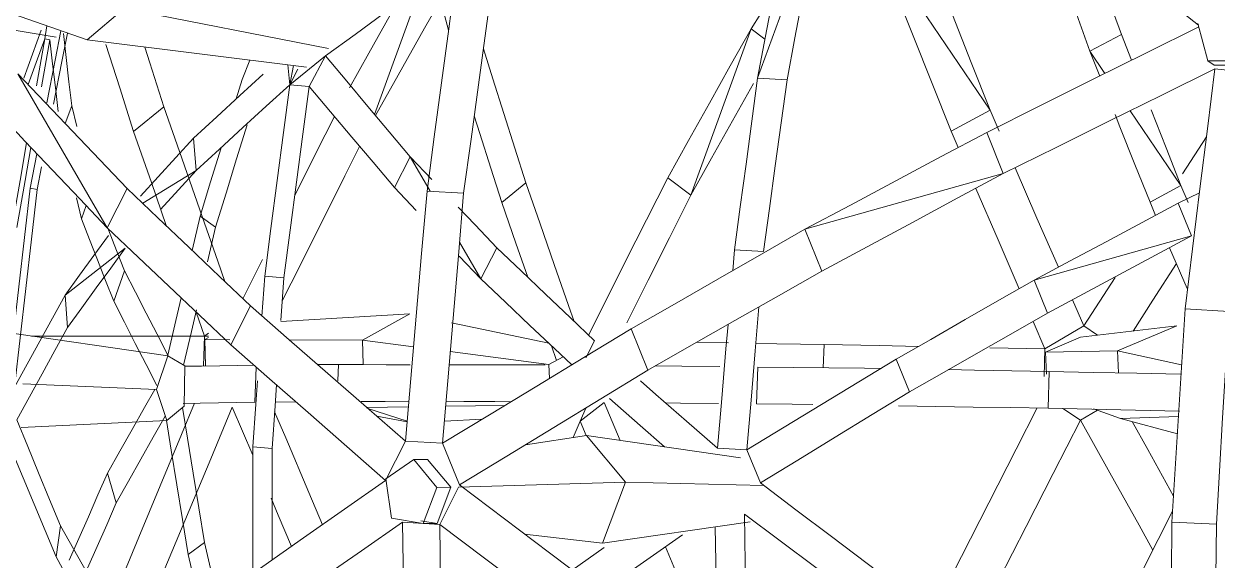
# Model space of a CAD drawing. Header units: inches. Extents: x -1427 to 2274, y -2183 to 260.
# Drawn here: x 160.357 to 164.472, y -1821.484 to -1819.633 of the extents above; entities that cross this region are included whole.
import ezdxf

# ---------------------------------------------------------------- set-up
doc = ezdxf.new("R2010")
doc.units = ezdxf.units.IN
doc.header["$MEASUREMENT"] = 0
doc.layers.add('E-LITE-EQPM', color=33, linetype='Continuous', lineweight=9)
doc.layers.add('G-IMPT', color=8, linetype='Continuous', lineweight=9)

# ---------------------------------------------------------------- blocks, each defined once
blk = doc.blocks.new('Raimond Sphere Small - Moooi_Raimond_43-V5-Reflected Ceiling Plan')
at = {"layer": 'G-IMPT'}
for p, q in [((-4.5089, 0.2541), (-4.6193, 0.3317)), ((-4.2982, 0.252), (-4.2573, 0.3486)), ((-6.3838, 0.1796), (-6.3993, 0.2865)), ((-5.888, 0.2368), (-5.9441, 0.2776)), ((-4.7837, 0.2073), (-4.5154, 0.2394)), ((-4.5154, 0.2394), (-4.4356, 0.0287)), ((-4.0064, 0.1654), (-4.5154, 0.2394)), ((-5.2427, 0.1531), (-5.1335, 0.1715)), ((-5.0766, 0.1743), (-5.2048, 0.1664)), ((-5.1417, 0.1618), (-5.0856, 0.1713)), ((-5.0862, 0.0464), (-5.1335, 0.1715)), ((-5.1335, 0.1715), (-5.0856, 0.1713)), ((-5.0382, 0.0461), (-5.0856, 0.1713)), ((-5.0766, 0.1743), (-5.0114, 0.0453)), ((-2.3982, 0.1735), (-2.5515, 0.1665)), ((-5.2628, 0.0165), (-5.2427, 0.1531)), ((-6.2218, -0.0027), (-6.1917, 0.1)), ((-5.166, -0.0495), (-5.0862, 0.0464)), ((-5.0382, 0.0461), (-5.1181, -0.0497)), ((-5.0382, 0.0461), (-5.0862, 0.0464)), ((-4.4356, 0.0287), (-5.0114, 0.0453)), ((-5.1948, -0.1136), (-5.2639, 0.0226)), ((-5.166, -0.0495), (-5.2628, 0.0165)), ((-5.0077, 0.038), (-5.0667, -0.1059)), ((-4.5701, -0.1327), (-4.4356, 0.0287)), ((-3.959, 0.0402), (-4.4356, 0.0287)), ((-3.9707, 0.0306), (-4.0174, -0.0835)), ((-5.7213, -0.0654), (-5.7916, -0.2305)), ((-5.1181, -0.0497), (-5.166, -0.0495)), ((-4.0388, -0.0556), (-4.5701, -0.1327)), ((-5.6545, -0.0876), (-5.7214, -0.0934)), ((-5.0667, -0.1059), (-5.1948, -0.1136)), ((-4.5701, -0.1327), (-4.7807, -0.1008)), ((-4.5093, -0.247), (-4.4538, -0.1158)), ((-4.0174, -0.0835), (-4.119, -0.0896)), ((-6.0178, -0.184), (-6.5197, -0.1604)), ((-4.5921, -0.1822), (-4.6157, -0.1258)), ((-4.571, -0.1327), (-4.5921, -0.1822)), ((-2.5327, -0.1384), (-2.7286, -0.1917)), ((-6.0178, -0.184), (-6.0529, -0.2914)), ((-6.0178, -0.184), (-5.9577, -0.2342)), ((-5.1889, -0.1823), (-5.3276, -0.2268)), ((-5.2937, -0.1998), (-5.1891, -0.1798)), ((-4.9297, -0.1891), (-5.0603, -0.182)), ((-4.5709, -0.2291), (-4.5921, -0.1822)), ((-4.5093, -0.247), (-4.5921, -0.1822)), ((-2.9281, -0.226), (-2.8668, -0.1852)), ((-2.8082, -0.2202), (-2.8668, -0.1852)), ((-2.8224, -0.2252), (-2.7286, -0.1917)), ((-2.529, -0.1987), (-2.7286, -0.1917)), ((-5.9577, -0.2342), (-5.9555, -0.3727)), ((-5.1846, -0.2319), (-5.3284, -0.2297)), ((-4.8511, -0.2368), (-5.0559, -0.2338)), ((-3.9796, -0.3689), (-3.984, -0.2424)), ((-2.9745, -0.3536), (-2.9789, -0.2271)), ((-5.7096, -0.3688), (-5.7139, -0.2477)), ((-5.5729, -0.2488), (-5.643, -0.2483)), ((-3.456, -0.284), (-3.5021, -0.3963)), ((-6.0529, -0.2914), (-6.5145, -0.3114)), ((-6.0529, -0.2914), (-6.0144, -0.408)), ((-5.4258, -0.3778), (-5.4278, -0.3213)), ((-4.6984, -0.3295), (-4.6998, -0.3773)), ((-4.3586, -0.3588), (-4.4167, -0.5005)), ((-3.7512, -0.4466), (-3.7541, -0.3663)), ((-2.9894, -0.4321), (-2.9927, -0.3366)), ((-2.9845, -0.3443), (-2.988, -0.4205)), ((-2.7359, -0.349), (-2.7394, -0.4248)), ((-6.0144, -0.408), (-6.8151, -0.5235)), ((-6.0144, -0.408), (-5.9555, -0.3727)), ((-5.8876, -0.4752), (-5.8911, -0.3727)), ((-5.8838, -0.3728), (-5.8864, -0.4636)), ((-5.4967, -0.3773), (-5.4258, -0.3778)), ((-5.3405, -0.3775), (-5.3429, -0.4623)), ((-4.6998, -0.3773), (-5.0401, -0.4223)), ((-4.6998, -0.3773), (-4.6509, -0.4044)), ((-4.6736, -0.3918), (-4.6911, -0.4425)), ((-4.5427, -0.4592), (-4.5725, -0.4005)), ((-2.5181, -0.3765), (-2.7394, -0.4248)), ((-5.7292, -0.5798), (-5.7972, -0.4457)), ((-5.1667, -0.439), (-5.3429, -0.4623)), ((-4.7005, -0.4514), (-5.0363, -0.5222)), ((-3.1798, -0.4357), (-2.9894, -0.4321)), ((-2.9894, -0.4321), (-3.0301, -0.5265)), ((-2.9894, -0.4321), (-2.8554, -0.511)), ((-2.8665, -0.4719), (-2.988, -0.4205)), ((-2.988, -0.4205), (-2.7394, -0.4248)), ((-2.7394, -0.4248), (-2.5348, -0.5113)), ((-6.4846, -0.4759), (-6.4265, -0.4756)), ((-5.8876, -0.4752), (-5.9165, -0.5588)), ((-5.8738, -0.4751), (-5.8876, -0.4752)), ((-5.8876, -0.4752), (-5.8738, -0.4856)), ((-5.8864, -0.4636), (-5.8001, -0.4634)), ((-5.8738, -0.4706), (-5.8864, -0.4636)), ((-5.5956, -0.4629), (-5.3429, -0.4623)), ((-5.3429, -0.4623), (-5.18, -0.5525)), ((-4.19, -0.4548), (-4.0812, -0.4528)), ((-2.5348, -0.5113), (-2.8665, -0.4719)), ((-2.8554, -0.511), (-2.8077, -0.4789)), ((-6.3599, -0.5054), (-6.3677, -0.6169)), ((-5.18, -0.5525), (-5.6246, -0.5268)), ((-5.624, -0.5295), (-5.6139, -0.6768)), ((-2.8944, -0.6011), (-2.8554, -0.511)), ((-2.8554, -0.511), (-2.7474, -0.6777)), ((-5.6799, -0.6825), (-5.6896, -0.5452)), ((-2.9804, -0.5548), (-3.0268, -0.6691)), ((-2.3555, -0.5604), (-2.5061, -0.5702)), ((-6.1612, -0.7791), (-6.3677, -0.6169)), ((-6.1632, -0.7006), (-6.2007, -0.5963)), ((-5.7556, -0.605), (-5.6878, -0.74)), ((-2.4988, -0.6399), (-2.5597, -0.781)), ((-5.6139, -0.6768), (-5.6799, -0.6825)), ((-5.009, -0.752), (-4.9344, -0.6732)), ((-5.0082, -0.8006), (-4.9344, -0.6732)), ((-4.8796, -0.7811), (-4.9344, -0.6732)), ((-2.4846, -0.8214), (-3.0268, -0.6691)), ((-5.8494, -0.8519), (-5.8772, -0.7319)), ((-4.0599, -0.7736), (-4.0661, -0.7017)), ((-3.7587, -0.7005), (-3.8173, -0.8445)), ((-5.9301, -0.7718), (-5.9027, -0.8901)), ((-3.9598, -0.7676), (-4.0599, -0.7736)), ((-2.4846, -0.8214), (-2.5296, -0.9344)), ((-6.5311, -1.3811), (-6.2233, -0.8497)), ((-6.1542, -0.9858), (-6.2233, -0.8497)), ((-5.9027, -0.8901), (-5.8494, -0.8519)), ((-3.1333, -1.0366), (-3.8173, -0.8445)), ((-6.3119, -0.881), (-6.3294, -0.9529)), ((-6.2956, -0.9262), (-6.3119, -0.881)), ((-2.6078, -0.8927), (-2.6272, -0.9376)), ((-6.1006, -0.9346), (-5.9166, -1.0474)), ((-5.2326, -0.9884), (-5.158, -0.9096)), ((-4.7796, -1.0046), (-4.8619, -0.937)), ((-2.6272, -0.9376), (-2.5205, -0.9953)), ((-2.4567, -0.9707), (-2.5296, -0.9344)), ((-2.5205, -0.9953), (-2.4954, -0.9375)), ((-6.465, -0.9815), (-6.4883, -0.9862)), ((-6.4652, -1.1054), (-6.4883, -0.9862)), ((-6.465, -0.9815), (-6.4497, -1.0602)), ((-5.1785, -1.0944), (-5.1097, -0.9758)), ((-4.9941, -0.9688), (-5.1202, -0.9764)), ((-4.2903, -1.0226), (-4.211, -0.962)), ((-4.0029, -1.5369), (-4.211, -0.962)), ((-5.1785, -1.0944), (-5.2326, -0.9884)), ((-5.1037, -1.0161), (-5.1785, -1.0944)), ((-2.6953, -1.2538), (-2.5205, -0.9953)), ((-5.9255, -1.1588), (-5.9166, -1.0474)), ((-3.1333, -1.0366), (-3.1901, -1.1792)), ((-2.5157, -1.0354), (-2.4329, -1.1633)), ((-3.2887, -1.1265), (-3.3132, -1.1833)), ((-6.028, -1.2677), (-6.1319, -1.1825)), ((-3.3132, -1.1833), (-3.1786, -1.256)), ((-3.1786, -1.256), (-3.147, -1.1831)), ((-6.3452, -1.2709), (-6.3674, -1.2094)), ((-6.3452, -1.2709), (-6.3275, -1.1995)), ((-5.1405, -1.6846), (-5.3011, -1.241)), ((-3.5747, -1.8417), (-3.1786, -1.256)), ((-5.7779, -1.2948), (-5.7573, -1.3617)), ((-6.4669, -1.3393), (-6.4385, -1.5025)), ((-6.4214, -1.4985), (-6.4496, -1.3366)), ((-5.6006, -1.412), (-5.5936, -1.3435)), ((-5.5268, -1.3377), (-5.5936, -1.3435)), ((-5.4699, -1.4427), (-5.5936, -1.3435)), ((-5.5656, -1.3975), (-5.5936, -1.3435)), ((-5.5807, -1.4095), (-5.5936, -1.3435)), ((-5.5268, -1.3377), (-5.4699, -1.4427)), ((-5.7573, -1.3617), (-5.7307, -1.4282)), ((-3.8789, -1.3604), (-3.9807, -1.3662)), ((-3.77, -1.9406), (-3.9807, -1.3662)), ((-2.8004, -1.3736), (-2.8345, -1.4596)), ((-2.8345, -1.4596), (-2.7824, -1.3825)), ((-2.2516, -1.3818), (-2.404, -1.3982)), ((-5.5353, -1.4039), (-6.2918, -1.498)), ((-2.726, -1.5173), (-2.6909, -1.4282)), ((-2.4622, -1.5551), (-2.4279, -1.4255)), ((-2.4279, -1.4255), (-2.4056, -1.4109)), ((-2.295, -1.4259), (-2.4279, -1.4255)), ((-2.2726, -1.4112), (-2.4056, -1.4109)), ((-5.4598, -1.4686), (-6.1647, -1.607)), ((-2.726, -1.5173), (-2.8345, -1.4596)), ((-6.2918, -1.498), (-6.7684, -1.6646)), ((-6.3994, -1.5076), (-6.6752, -1.5532)), ((-6.4214, -1.4985), (-6.4385, -1.5025)), ((-6.4316, -1.5469), (-6.4385, -1.5025)), ((-6.2918, -1.498), (-6.1647, -1.607)), ((-4.0029, -1.5369), (-3.9551, -1.501)), ((-4.0029, -1.5369), (-3.9274, -1.656))]:
    blk.add_line(p, q, dxfattribs=at)
at = {"layer": 'G-IMPT', "flags": 128}
for points in [[(-5.2048, 0.1664), (-5.2014, 0.3821), (-5.198, 0.5977), (-5.1946, 0.8134), (-5.1912, 1.0291)], [(-5.0649, 1.0367), (-5.0678, 0.8211), (-5.0708, 0.6055), (-5.0737, 0.3899), (-5.0766, 0.1743)], [(-2.4057, 0.9067), (-2.4038, 0.7234), (-2.402, 0.5401), (-2.4001, 0.3568), (-2.3982, 0.1735)], [(-2.5515, 0.1665), (-2.5528, 0.3505), (-2.554, 0.5346), (-2.5553, 0.7186), (-2.5565, 0.9027)], [(-4.0168, 0.7669), (-4.0183, 0.6515), (-4.0206, 0.4806), (-4.0229, 0.3096), (-4.0252, 0.1387)], [(-4.1261, 0.1828), (-4.1242, 0.3034), (-4.1215, 0.4744), (-4.1188, 0.6454), (-4.118, 0.6959)], [(-5.0766, 0.1743), (-4.9216, 0.2907), (-4.7666, 0.4072), (-4.6116, 0.5237), (-4.4566, 0.6402)], [(-6.3993, 0.2865), (-6.3549, 0.3662), (-6.3105, 0.4458), (-6.2661, 0.5255), (-6.2216, 0.6051)], [(-5.7693, 0.5605), (-5.6282, 0.462), (-5.487, 0.3635), (-5.3459, 0.2649), (-5.2048, 0.1664)], [(-2.8668, -0.1852), (-2.9606, -0.0018), (-3.0544, 0.1816), (-3.1482, 0.365), (-3.242, 0.5484)], [(-6.2056, 0.4966), (-6.2502, 0.4173), (-6.2947, 0.3381), (-6.3393, 0.2588), (-6.3838, 0.1796)], [(-4.3887, 0.506), (-4.5434, 0.389), (-4.6982, 0.272), (-4.853, 0.155), (-5.0077, 0.038)], [(-4.0252, 0.1387), (-3.9024, 0.231), (-3.7795, 0.3233), (-3.6566, 0.4157), (-3.5337, 0.508)], [(-5.7916, -0.2305), (-5.8661, -0.0521), (-5.9407, 0.1263), (-6.0153, 0.3047), (-6.0899, 0.4832)], [(-5.8983, 0.4724), (-5.9161, 0.3966), (-5.9441, 0.2776)], [(-3.3712, 0.4694), (-3.2772, 0.2845), (-3.1831, 0.0995), (-3.0891, -0.0855), (-3.0168, -0.2277)], [(-5.888, 0.2368), (-5.86, 0.3557), (-5.8454, 0.4176)], [(-5.2639, 0.0226), (-5.4048, 0.1217), (-5.5457, 0.2208), (-5.6866, 0.3198), (-5.8275, 0.4189)], [(-6.1917, 0.1), (-6.2247, 0.1751), (-6.2578, 0.2502), (-6.2908, 0.3253), (-6.3238, 0.4005)], [(-6.1876, 0.396), (-6.114, 0.2186), (-6.0404, 0.0412), (-5.9668, -0.1362), (-5.922, -0.2441)], [(-4.5199, 0.4068), (-4.4626, 0.3668), (-4.3507, 0.2887), (-4.2388, 0.2105)], [(-3.4799, 0.4017), (-3.6026, 0.3089), (-3.7253, 0.2161), (-3.848, 0.1234), (-3.9707, 0.0306)], [(-2.6732, 0.3727), (-2.5986, 0.226), (-2.5492, 0.1288)], [(-5.7214, -0.0934), (-5.7212, 0.0541), (-5.721, 0.2015), (-5.7209, 0.3439)], [(-6.354, 0.2977), (-6.3209, 0.2226), (-6.2879, 0.1475), (-6.2549, 0.0724), (-6.2218, -0.0027)], [(-5.6546, 0.2973), (-5.6546, 0.2073), (-5.6545, 0.0598), (-5.6545, -0.0876)], [(-6.5507, -0.0778), (-6.5128, 0.0132), (-6.475, 0.1043), (-6.4372, 0.1954), (-6.3993, 0.2865)], [(-5.9441, 0.2776), (-5.9634, 0.1576), (-5.9828, 0.0376), (-6.0021, -0.0824), (-6.0184, -0.184)], [(-5.5872, 0.2499), (-5.6331, 0.142), (-5.6581, 0.0832)], [(-2.6174, 0.263), (-2.6651, 0.1772), (-2.766, -0.004), (-2.8668, -0.1852)], [(-5.9629, -0.2298), (-5.9458, -0.1234), (-5.9265, -0.0033), (-5.9073, 0.1167), (-5.888, 0.2368)], [(-6.3838, 0.1796), (-6.4216, 0.0881), (-6.4594, -0.0034), (-6.4971, -0.0949), (-6.5349, -0.1864)], [(-5.6457, -0.2144), (-5.6076, -0.1243), (-5.5282, 0.0635), (-5.4809, 0.1752)], [(-2.5061, -0.5702), (-2.5175, -0.3861), (-2.5288, -0.2019), (-2.5402, -0.0177), (-2.5515, 0.1665)], [(-2.3982, 0.1735), (-2.3875, -0.01), (-2.3768, -0.1935), (-2.3661, -0.3769), (-2.3555, -0.5604)], [(-6.023, -0.1996), (-6.064, -0.1268), (-6.1066, -0.0512), (-6.1491, 0.0244), (-6.1917, 0.1)], [(-2.6883, -0.1808), (-2.6348, -0.084), (-2.546, 0.0768)], [(-5.7972, -0.4457), (-5.6639, -0.3287), (-5.5306, -0.2116), (-5.3972, -0.0945), (-5.2639, 0.0226)], [(-5.0077, 0.038), (-4.8454, -0.0612), (-4.6832, -0.1604), (-4.5209, -0.2596), (-4.3586, -0.3588)], [(-3.9707, 0.0306), (-3.842, -0.048), (-3.7133, -0.1267), (-3.5847, -0.2053), (-3.456, -0.284)], [(-6.2218, -0.0027), (-6.1793, -0.0783), (-6.1367, -0.154), (-6.0941, -0.2297), (-6.0593, -0.2917)], [(-5.1948, -0.1136), (-5.3284, -0.2302), (-5.462, -0.3467), (-5.5956, -0.4633), (-5.7292, -0.5798)], [(-5.7053, -0.3213), (-5.711, -0.2407), (-5.7214, -0.0934)], [(-5.6545, -0.0876), (-5.6443, -0.2349), (-5.6394, -0.3071)], [(-5.1202, -0.9764), (-5.1389, -0.7607), (-5.1575, -0.545), (-5.1762, -0.3293), (-5.1948, -0.1136)], [(-5.0667, -0.1059), (-5.0485, -0.3216), (-5.0304, -0.5373), (-5.0122, -0.7531), (-4.9941, -0.9688)], [(-4.4167, -0.5005), (-4.5792, -0.4018), (-4.7417, -0.3032), (-4.9042, -0.2045), (-5.0667, -0.1059)], [(-4.4909, -0.2601), (-4.3852, -0.1672), (-4.3014, -0.0937)], [(-4.119, -0.0896), (-4.2249, -0.182), (-4.3308, -0.2744), (-4.3846, -0.3213)], [(-4.0821, -0.5163), (-4.0894, -0.4316), (-4.1042, -0.2606), (-4.119, -0.0896)], [(-4.0174, -0.0835), (-4.003, -0.2545), (-3.9886, -0.4255), (-3.9759, -0.5768)], [(-3.5021, -0.3963), (-3.6309, -0.3181), (-3.7598, -0.2399), (-3.8886, -0.1617), (-4.0174, -0.0835)], [(-6.5349, -0.1864), (-6.4911, -0.2662), (-6.4474, -0.3459), (-6.4036, -0.4256), (-6.3599, -0.5054)], [(-5.7139, -0.2477), (-5.7767, -0.2466), (-5.8395, -0.2456), (-5.9023, -0.2445), (-5.9607, -0.2435)], [(-4.1153, -0.2435), (-4.2467, -0.2447), (-4.2973, -0.2451)], [(-3.7897, -0.2395), (-3.8616, -0.2406), (-3.984, -0.2424)], [(-2.9789, -0.2271), (-3.1078, -0.2291), (-3.2366, -0.2311), (-3.3654, -0.2331), (-3.4943, -0.235)], [(-2.5259, -0.2172), (-2.6769, -0.2205), (-2.8279, -0.2238), (-2.9789, -0.2271)], [(-5.183, -0.2509), (-5.2651, -0.2505), (-5.3477, -0.2502)], [(-4.8318, -0.2493), (-4.8863, -0.2497), (-4.9931, -0.2504), (-5.0545, -0.2509)], [(-3.456, -0.284), (-3.3371, -0.3517), (-3.2182, -0.4194), (-3.0993, -0.4871), (-2.9804, -0.5548)], [(-6.4883, -0.9862), (-6.5078, -0.8158), (-6.5274, -0.6454), (-6.5469, -0.475), (-6.5648, -0.3187)], [(-6.3677, -0.6169), (-6.4115, -0.5377), (-6.4553, -0.4584), (-6.499, -0.3791), (-6.5428, -0.2998)], [(-6.5428, -0.2998), (-6.5234, -0.4702), (-6.5039, -0.6406), (-6.4845, -0.811), (-6.465, -0.9815)], [(-6.0516, -0.3053), (-6.0889, -0.3781), (-6.1261, -0.4508), (-6.1634, -0.5236), (-6.2007, -0.5963)], [(-4.3586, -0.3588), (-4.2086, -0.4442), (-4.0586, -0.5296), (-3.9086, -0.6151), (-3.7587, -0.7005)], [(-3.9796, -0.3689), (-3.8571, -0.3675), (-3.7347, -0.3661), (-3.6122, -0.3647), (-3.5553, -0.364)], [(-3.3223, -0.3601), (-3.2321, -0.3584), (-3.1033, -0.356), (-2.9745, -0.3536)], [(-2.9745, -0.3536), (-2.8235, -0.3507), (-2.6725, -0.3478), (-2.5215, -0.345)], [(-6.1632, -0.7006), (-6.1259, -0.6279), (-6.0886, -0.5552), (-6.0513, -0.4826), (-6.014, -0.4099)], [(-6.014, -0.4099), (-5.9862, -0.53), (-5.9681, -0.6078)], [(-5.9153, -0.567), (-5.9328, -0.4917), (-5.9597, -0.3752)], [(-5.9555, -0.3717), (-5.8978, -0.3726), (-5.835, -0.3736), (-5.7722, -0.3745), (-5.7171, -0.3754)], [(-5.4258, -0.3778), (-5.3432, -0.3775), (-5.2606, -0.3772), (-5.1781, -0.3769)], [(-5.0439, -0.3766), (-4.9887, -0.3765), (-4.8819, -0.3764), (-4.7751, -0.3763), (-4.7128, -0.3763)], [(-4.9344, -0.6732), (-4.85, -0.5931), (-4.7655, -0.513), (-4.6811, -0.433), (-4.6213, -0.3763)], [(-4.3336, -0.3731), (-4.2421, -0.372), (-4.1108, -0.3705)], [(-3.0268, -0.6691), (-3.1457, -0.6009), (-3.2645, -0.5327), (-3.3833, -0.4645), (-3.5021, -0.3963)], [(-6.2233, -0.8497), (-6.1168, -0.7487), (-6.0103, -0.6477), (-5.9038, -0.5467), (-5.7972, -0.4457)], [(-3.9865, -0.451), (-3.9137, -0.4497), (-3.7512, -0.4466)], [(-3.7512, -0.4466), (-3.5608, -0.443), (-3.4252, -0.4404)], [(-6.4265, -0.4756), (-6.2918, -0.4755), (-6.1571, -0.4754), (-6.0223, -0.4753), (-5.8876, -0.4752)], [(-4.5427, -0.4592), (-4.6269, -0.5397), (-4.7111, -0.6201), (-4.7954, -0.7006), (-4.8796, -0.7811)], [(-4.5636, -0.4792), (-4.5098, -0.5862), (-4.4366, -0.7317), (-4.3635, -0.8771), (-4.2903, -1.0226)], [(-2.5359, -0.7259), (-2.6171, -0.5996), (-2.6854, -0.4934)], [(-6.3599, -0.5054), (-6.3102, -0.5738), (-6.2606, -0.6422), (-6.2109, -0.7106), (-6.1612, -0.7791)], [(-4.7796, -1.0046), (-4.7304, -0.8636), (-4.6813, -0.7226), (-4.6321, -0.5817), (-4.6128, -0.5262)], [(-4.211, -0.962), (-4.2844, -0.8153), (-4.3578, -0.6685), (-4.4312, -0.5218)], [(-3.8173, -0.8445), (-3.9671, -0.7585), (-4.117, -0.6725), (-4.2668, -0.5865), (-4.4167, -0.5005)], [(-2.9804, -0.5548), (-2.8564, -0.6215), (-2.7325, -0.6881), (-2.6085, -0.7547), (-2.4846, -0.8214)], [(-2.404, -1.3982), (-2.4295, -1.1912), (-2.455, -0.9842), (-2.4806, -0.7772), (-2.5061, -0.5702)], [(-6.219, -0.8235), (-6.2686, -0.7546), (-6.3182, -0.6858), (-6.3677, -0.6169)], [(-6.2007, -0.5963), (-6.2285, -0.6675), (-6.2563, -0.7386), (-6.2841, -0.8098), (-6.3119, -0.881)], [(-5.7292, -0.5798), (-5.8355, -0.6813), (-5.9417, -0.7828), (-6.0479, -0.8843), (-6.1542, -0.9858)], [(-5.3525, -1.1308), (-5.4034, -1.0289), (-5.4961, -0.8439), (-5.5887, -0.6588), (-5.6193, -0.5975)], [(-3.0787, -0.6393), (-3.1513, -0.8077), (-3.228, -0.9857)], [(-6.028, -1.2677), (-5.966, -1.0899), (-5.904, -0.9121), (-5.842, -0.7343), (-5.8177, -0.6643)], [(-5.5936, -1.3435), (-5.6152, -1.1782), (-5.6368, -1.013), (-5.6583, -0.8477), (-5.6799, -0.6825)], [(-5.6139, -0.6768), (-5.5921, -0.842), (-5.5703, -1.0072), (-5.5485, -1.1725), (-5.5268, -1.3377)], [(-4.7729, -0.6791), (-4.8135, -0.7968), (-4.8619, -0.937)], [(-2.5296, -0.9344), (-2.6539, -0.8681), (-2.7782, -0.8017), (-2.9025, -0.7354), (-3.0268, -0.6691)], [(-6.2188, -0.843), (-6.191, -0.7718), (-6.1632, -0.7006)], [(-3.7587, -0.7005), (-3.6023, -0.7845), (-3.446, -0.8685), (-3.2897, -0.9526), (-3.1333, -1.0366)], [(-3.0923, -1.057), (-3.017, -0.8835), (-2.9433, -0.7137)], [(-4.8796, -0.7811), (-4.9543, -0.8594), (-5.0127, -0.9206)], [(-3.9807, -1.3662), (-4.0005, -1.2181), (-4.0203, -1.0699), (-4.0401, -0.9218), (-4.0599, -0.7736)], [(-3.9598, -0.7676), (-3.9396, -0.9158), (-3.9194, -1.064), (-3.8991, -1.2122), (-3.8789, -1.3604)], [(-6.5994, -1.2473), (-6.5054, -1.1479), (-6.4114, -1.0485), (-6.3173, -0.9491), (-6.2233, -0.8497)], [(-6.5519, -0.8498), (-6.5235, -1.013), (-6.5009, -1.1432)], [(-6.486, -1.1274), (-6.5059, -1.0128), (-6.5341, -0.8509)], [(-6.0195, -0.8572), (-6.0708, -1.0056), (-6.1319, -1.1825)], [(-5.7403, -1.2056), (-5.7767, -1.0877), (-5.813, -0.9698), (-5.8494, -0.8519)], [(-3.1901, -1.1792), (-3.3469, -1.0955), (-3.5037, -1.0119), (-3.6605, -0.9282), (-3.8173, -0.8445)], [(-5.9027, -0.8901), (-5.8663, -1.008), (-5.83, -1.1259)], [(-6.0389, -0.9132), (-5.9777, -0.9803), (-5.9166, -1.0474)], [(-4.8619, -0.937), (-4.9, -1.0559), (-4.938, -1.1747), (-4.9576, -1.2358)], [(-2.6272, -0.9376), (-2.679, -1.0681), (-2.7309, -1.1986), (-2.7474, -1.2404)], [(-6.1542, -0.9858), (-6.2484, -1.0846), (-6.3426, -1.1834), (-6.4369, -1.2822), (-6.5311, -1.3811)], [(-5.9255, -1.1588), (-5.9865, -1.0922), (-6.0475, -1.0256), (-6.1085, -0.9589)], [(-5.5764, -0.9615), (-5.5032, -1.107), (-5.4393, -1.2339)], [(-5.0204, -1.7239), (-5.0454, -1.537), (-5.0703, -1.3501), (-5.0953, -1.1633), (-5.1202, -0.9764)], [(-4.9941, -0.9688), (-4.9685, -1.1557), (-4.943, -1.3426), (-4.9175, -1.5296), (-4.892, -1.7165)], [(-3.9945, -1.3477), (-4.0666, -1.2191), (-4.1388, -1.0906), (-4.211, -0.962)], [(-5.5268, -1.3377), (-5.4532, -1.2504), (-5.3797, -1.1631), (-5.3061, -1.0757), (-5.2326, -0.9884)], [(-4.926, -1.4676), (-4.8931, -1.3635), (-4.8552, -1.2438), (-4.8174, -1.1242), (-4.7796, -1.0046)], [(-4.2903, -1.0226), (-4.2184, -1.1512), (-4.1466, -1.2798), (-4.0747, -1.4084), (-4.0029, -1.5369)], [(-2.6232, -1.2563), (-2.5719, -1.1258), (-2.5205, -0.9953)], [(-5.9166, -1.0474), (-5.8358, -1.1214), (-5.7551, -1.1954), (-5.6744, -1.2695), (-5.5936, -1.3435)], [(-3.1333, -1.0366), (-2.951, -1.127), (-2.7687, -1.2174), (-2.5863, -1.3078), (-2.404, -1.3982)], [(-5.1785, -1.0944), (-5.2513, -1.1815), (-5.3242, -1.2686), (-5.397, -1.3556), (-5.4699, -1.4427)], [(-6.1319, -1.1825), (-6.1799, -1.3324), (-6.2279, -1.4823)], [(-5.6851, -1.3804), (-5.7652, -1.3065), (-5.8453, -1.2326), (-5.9255, -1.1588)], [(-3.3132, -1.1833), (-3.3786, -1.3479), (-3.4439, -1.5125), (-3.5093, -1.6771), (-3.5747, -1.8417)], [(-2.4592, -1.5437), (-2.6397, -1.4537), (-2.8231, -1.3622), (-3.0066, -1.2707), (-3.1901, -1.1792)], [(-6.3918, -1.2511), (-6.4017, -1.3336), (-6.4115, -1.4161), (-6.4214, -1.4985)], [(-6.3742, -1.52), (-6.3645, -1.437), (-6.3549, -1.354), (-6.3452, -1.2709)], [(-6.093, -1.4733), (-6.0757, -1.4186), (-6.028, -1.2677)], [(-5.0728, -1.6381), (-5.1288, -1.5383), (-5.2198, -1.3762), (-5.2978, -1.2371)], [(-3.4378, -1.9144), (-3.373, -1.7498), (-3.3082, -1.5852), (-3.2434, -1.4206), (-3.1786, -1.256)], [(-6.3828, -1.5299), (-6.4025, -1.4282), (-6.4311, -1.2809)], [(-6.4078, -1.276), (-6.3792, -1.4232), (-6.36, -1.5219)], [(-6.4385, -1.5025), (-6.468, -1.4208), (-6.4957, -1.344)], [(-5.387, -1.3333), (-5.3203, -1.4527), (-5.2296, -1.6148)], [(-6.5104, -1.3661), (-6.4806, -1.4487), (-6.4509, -1.5313)], [(-3.8708, -1.9457), (-3.8983, -1.8008), (-3.9258, -1.656), (-3.9532, -1.5111), (-3.9807, -1.3662)], [(-3.8789, -1.3604), (-3.8517, -1.5054), (-3.8245, -1.6505), (-3.7972, -1.7956), (-3.77, -1.9406)], [(-5.4699, -1.4427), (-5.3682, -1.5174), (-5.2665, -1.592), (-5.1649, -1.6667), (-5.0632, -1.7413)], [(-2.8345, -1.4596), (-2.8808, -1.588), (-2.927, -1.7163), (-2.9732, -1.8446), (-3.0195, -1.9729)], [(-2.8524, -1.8646), (-2.8192, -1.7733), (-2.7726, -1.6453), (-2.726, -1.5173)], [(-5.0461, -1.5317), (-5.0753, -1.6409), (-5.1004, -1.7346)], [(-3.0529, -2.0262), (-2.9037, -1.9059), (-2.7546, -1.7857), (-2.6054, -1.6654), (-2.4605, -1.5487)]]:
    blk.add_lwpolyline(points, dxfattribs=at)
blk = doc.blocks.new('Raimond Sphere Small - Raimond Sphere Small-2516814-Reflected Ceiling Plan')
at = {"extrusion": (0, 0, -1), "zscale": -1, "rotation": 180}
blk.add_blockref('Raimond Sphere Small - Moooi_Raimond_43-V5-Reflected Ceiling Plan', (0.0278, -0.2523), dxfattribs=at)

msp = doc.modelspace()

# ---------------------------------------------------------------- block references
at = {"layer": 'E-LITE-EQPM', "lineweight": 20}
msp.add_blockref('Raimond Sphere Small - Raimond Sphere Small-2516814-Reflected Ceiling Plan', (166.8951, -1820.9346), dxfattribs=at)

doc.saveas('drawing.dxf')
